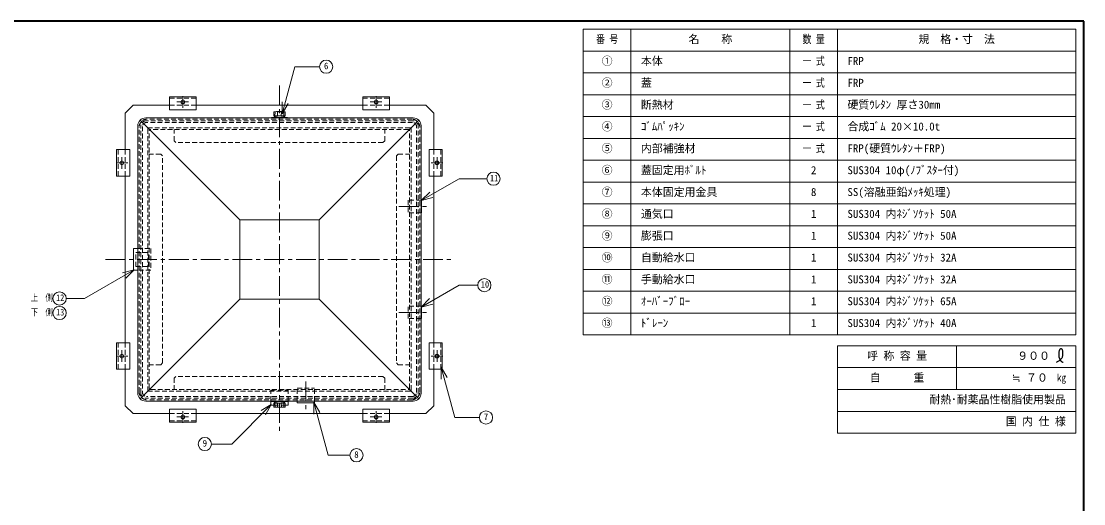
# Model space of a CAD drawing. Units: millimetres at full size, sheet at 1:15; details may follow other scales. Extents: x -3186 to 2889, y -2031 to 2184.
# Drawn here: x -1123 to 2889, y 361 to 2184 of the extents above; entities that cross this region are included whole.
import ezdxf
from ezdxf.enums import TextEntityAlignment as Align

# ---------------------------------------------------------------- set-up
doc = ezdxf.new("R2010")
doc.units = ezdxf.units.MM
doc.header["$LTSCALE"] = 15
doc.linetypes.add('CHAIN1', pattern=[8, 5, -1, 1, -1])
doc.linetypes.add('DASHED1', pattern=[1.8, 1.2, -0.6])
doc.layers.add('0-0', color=7, linetype='Continuous', lineweight=18)
doc.styles.add('ＭＳ ゴシック', font='')
doc.styles.get('ＭＳ ゴシック').set_extended_font_data('MS Gothic')

msp = doc.modelspace()

# ---------------------------------------------------------------- linework, layer by layer
at = {"layer": '0-0', "color": 1, "lineweight": 40}
for p, q in [((2889.35, 2184.26), (-3185.65, 2184.26)), ((2889.35, -2030.74), (2889.35, 2184.26))]:
    msp.add_line(p, q, dxfattribs=at)
at = {"layer": '0-0', "color": 3}
for p, q in [((2859.35, 2154.26), (999.35, 2154.26)), ((999.35, 999.26), (999.35, 2154.26)), ((1179.35, 999.26), (1179.35, 2154.26)), ((1779.35, 999.26), (1779.35, 2154.26)), ((1959.35, 999.26), (1959.35, 2154.26)), ((2859.35, 999.26), (2859.35, 2154.26)), ((2859.35, 2071.76), (999.35, 2071.76)), ((2859.35, 1989.26), (999.35, 1989.26)), ((2859.35, 1906.76), (999.35, 1906.76)), ((2859.35, 1824.26), (999.35, 1824.26)), ((2859.35, 1741.76), (999.35, 1741.76)), ((2859.35, 1659.26), (999.35, 1659.26)), ((2859.35, 1576.76), (999.35, 1576.76)), ((2859.35, 1494.26), (999.35, 1494.26)), ((2859.35, 1411.76), (999.35, 1411.76)), ((2859.35, 1329.26), (999.35, 1329.26)), ((2859.35, 1246.76), (999.35, 1246.76)), ((2859.35, 1164.26), (999.35, 1164.26)), ((2859.35, 1081.76), (999.35, 1081.76)), ((2859.35, 999.26), (999.35, 999.26)), ((2859.35, 958.01), (1959.35, 958.01)), ((1959.35, 628.01), (1959.35, 958.01)), ((2409.35, 793.01), (2409.35, 958.01)), ((2859.35, 628.01), (2859.35, 958.01)), ((2859.35, 875.51), (1959.35, 875.51)), ((2859.35, 793.01), (1959.35, 793.01)), ((2859.35, 710.51), (1959.35, 710.51)), ((2859.35, 628.01), (1959.35, 628.01))]:
    msp.add_line(p, q, dxfattribs=at)
at = {"layer": '0-0', "color": 4, "linetype": 'CHAIN1', "lineweight": 9}
for p, q in [((-148.15, 1941.76), (-148.15, 626.76)), ((-513.15, 1857.26), (-513.15, 1901.26)), ((216.85, 1857.26), (216.85, 1901.26)), ((-491.15, 1879.26), (-535.15, 1879.26)), ((194.85, 1879.26), (238.85, 1879.26)), ((-721.15, 1649.26), (-765.15, 1649.26)), ((-743.15, 1627.26), (-743.15, 1671.26)), ((424.85, 1649.26), (468.85, 1649.26)), ((446.85, 1627.26), (446.85, 1671.26)), ((302.69, 1484.26), (422.69, 1484.26)), ((-805.65, 1284.26), (509.35, 1284.26)), ((302.69, 1084.26), (422.69, 1084.26)), ((-743.15, 941.26), (-743.15, 897.26)), ((446.85, 941.26), (446.85, 897.26)), ((-721.15, 919.26), (-765.15, 919.26)), ((424.85, 919.26), (468.85, 919.26)), ((-48.15, 823.22), (-48.15, 717.22)), ((-491.15, 689.26), (-535.15, 689.26)), ((-513.15, 711.26), (-513.15, 667.26)), ((194.85, 689.26), (238.85, 689.26)), ((216.85, 711.26), (216.85, 667.26))]:
    msp.add_line(p, q, dxfattribs=at)
at = {"layer": '0-0'}
for p, q in [((-563.15, 1899.26), (-463.15, 1899.26)), ((-563.15, 1849.26), (-563.15, 1899.26)), ((-463.15, 1899.26), (-463.15, 1849.26)), ((266.85, 1899.26), (166.85, 1899.26)), ((166.85, 1899.26), (166.85, 1849.26)), ((266.85, 1849.26), (266.85, 1899.26)), ((-463.15, 1849.26), (-563.15, 1849.26)), ((-137.52, 1834.76), (-137.52, 1879.76)), ((-137.52, 1834.76), (-115.02, 1873.73)), ((166.85, 1849.26), (266.85, 1849.26)), ((356.85, 1819.26), (-653.15, 1819.26)), ((-178.15, 1819.26), (-178.15, 1820.76)), ((-118.15, 1820.76), (-178.15, 1820.76)), ((-169.62, 1827.27), (-169.19, 1840.42)), ((-169.12, 1826.76), (-127.19, 1826.76)), ((-163.15, 1822.76), (-168.15, 1822.76)), ((-168.15, 1822.76), (-168.15, 1820.76)), ((-159.92, 1842.74), (-167.3, 1842.35)), ((-165.65, 1822.76), (-165.65, 1820.76)), ((-165.09, 1826.76), (-164.6, 1841.3)), ((-164.15, 1822.76), (-164.15, 1824.27)), ((-163.15, 1822.76), (-163.15, 1820.76)), ((-159.39, 1842.76), (-136.92, 1842.76)), ((-157.69, 1821.21), (-158.15, 1826.76)), ((-155.01, 1826.76), (-155.49, 1841.3)), ((-141.3, 1826.76), (-140.81, 1841.3)), ((-138.62, 1821.21), (-138.15, 1826.76)), ((-136.39, 1842.74), (-129.01, 1842.35)), ((-133.15, 1822.76), (-128.15, 1822.76)), ((-133.15, 1822.76), (-133.15, 1820.76)), ((-132.15, 1822.76), (-132.15, 1824.27)), ((-131.22, 1826.76), (-131.7, 1841.3)), ((-130.65, 1822.76), (-130.65, 1820.76)), ((-128.15, 1822.76), (-128.15, 1820.76)), ((-126.69, 1827.27), (-127.11, 1840.42)), ((-118.15, 1819.26), (-118.15, 1820.76)), ((-683.15, 1789.26), (-683.15, 779.26)), ((386.85, 1789.26), (386.85, 779.26)), ((-763.15, 1699.26), (-763.15, 1599.26)), ((-713.15, 1699.26), (-763.15, 1699.26)), ((-713.15, 1599.26), (-713.15, 1699.26)), ((416.85, 1699.26), (466.85, 1699.26)), ((416.85, 1599.26), (416.85, 1699.26)), ((466.85, 1699.26), (466.85, 1599.26)), ((-763.15, 1599.26), (-713.15, 1599.26)), ((466.85, 1599.26), (416.85, 1599.26)), ((387.48, 1506.75), (419.3, 1538.57)), ((386.85, 1507.76), (387.69, 1507.76)), ((387.48, 1506.75), (430.95, 1518.4)), ((387.69, 1460.76), (387.69, 1507.76)), ((386.85, 1460.76), (387.69, 1460.76)), ((-699.19, 1243.26), (-699.19, 1325.26)), ((-683.15, 1325.26), (-699.19, 1325.26)), ((-697.13, 1244.83), (-883.82, 1137.05)), ((-697.13, 1244.83), (-740.59, 1233.19)), ((-697.13, 1244.83), (-728.95, 1213.01)), ((-683.15, 1243.26), (-699.19, 1243.26)), ((387.23, 1104.37), (530.43, 1187.05)), ((600.74, 1187.05), (530.43, 1187.05)), ((-883.82, 1137.05), (-953.58, 1137.05)), ((387.23, 1104.37), (419.05, 1136.19)), ((386.85, 1107.76), (387.69, 1107.76)), ((387.23, 1104.37), (430.7, 1116.02)), ((387.69, 1107.76), (387.69, 1060.76)), ((386.85, 1060.76), (387.69, 1060.76)), ((-763.15, 869.26), (-763.15, 969.26)), ((-763.15, 969.26), (-713.15, 969.26)), ((-713.15, 969.26), (-713.15, 869.26)), ((416.85, 969.26), (416.85, 869.26)), ((466.85, 969.26), (416.85, 969.26)), ((466.85, 869.26), (466.85, 969.26)), ((-713.15, 869.26), (-763.15, 869.26)), ((416.85, 869.26), (466.85, 869.26)), ((462.77, 877.12), (485.27, 838.15)), ((462.77, 877.12), (462.77, 832.12)), ((462.77, 877.12), (513.61, 687.37)), ((356.85, 749.26), (-653.15, 749.26)), ((-178.88, 735.93), (-327.75, 587.06)), ((-178.88, 735.93), (-217.85, 713.43)), ((-178.88, 735.93), (-201.38, 696.96)), ((-178.15, 749.26), (-178.15, 747.76)), ((-118.15, 747.76), (-178.15, 747.76)), ((-169.62, 741.24), (-169.19, 728.09)), ((-169.12, 741.76), (-127.19, 741.76)), ((-168.15, 745.76), (-168.15, 747.76)), ((-163.15, 745.76), (-168.15, 745.76)), ((-159.92, 725.77), (-167.3, 726.16)), ((-165.65, 745.76), (-165.65, 747.76)), ((-165.09, 741.76), (-164.6, 727.21)), ((-164.15, 745.76), (-164.15, 744.25)), ((-163.15, 745.76), (-163.15, 747.76)), ((-159.39, 725.76), (-136.92, 725.76)), ((-157.69, 747.3), (-158.15, 741.76)), ((-155.01, 741.76), (-155.49, 727.21)), ((-141.3, 741.76), (-140.81, 727.21)), ((-138.62, 747.3), (-138.15, 741.76)), ((-136.39, 725.77), (-129.01, 726.16)), ((-133.15, 745.76), (-133.15, 747.76)), ((-133.15, 745.76), (-128.15, 745.76)), ((-132.15, 745.76), (-132.15, 744.25)), ((-131.22, 741.76), (-131.7, 727.21)), ((-130.65, 745.76), (-130.65, 747.76)), ((-128.15, 745.76), (-128.15, 747.76)), ((-126.69, 741.24), (-127.11, 728.09)), ((-118.15, 749.26), (-118.15, 747.76)), ((-80.65, 749.26), (-80.65, 742.22)), ((-15.65, 742.22), (-80.65, 742.22)), ((-18.01, 744.79), (4.49, 705.82)), ((-18.01, 744.79), (-18.01, 699.79)), ((-18.01, 744.79), (35.65, 544.55)), ((-15.65, 749.26), (-15.65, 742.22)), ((-563.15, 719.26), (-563.15, 669.26)), ((-463.15, 719.26), (-563.15, 719.26)), ((-463.15, 669.26), (-463.15, 719.26)), ((166.85, 719.26), (266.85, 719.26)), ((166.85, 669.26), (166.85, 719.26)), ((266.85, 719.26), (266.85, 669.26)), ((513.61, 687.37), (606.84, 687.37)), ((-563.15, 669.26), (-463.15, 669.26)), ((266.85, 669.26), (166.85, 669.26)), ((-327.75, 587.06), (-404.92, 587.06)), ((35.65, 544.55), (117.62, 544.55))]:
    msp.add_line(p, q, dxfattribs=at)
at = {"layer": '0-0', "color": 4, "linetype": 'DASHED1', "lineweight": 9}
for p, q in [((-463.15, 1893.26), (-563.15, 1893.26)), ((166.85, 1893.26), (266.85, 1893.26)), ((-463.15, 1866.76), (-563.15, 1866.76)), ((166.85, 1866.76), (266.85, 1866.76)), ((355.85, 1808.26), (-652.15, 1808.26)), ((351.85, 1814.26), (-648.15, 1814.26)), ((-678.15, 784.26), (-678.15, 1784.26)), ((-672.15, 780.26), (-672.15, 1788.26)), ((-665.65, 1786.76), (-665.65, 781.76)), ((354.35, 1801.76), (-650.65, 1801.76)), ((-645.65, 1776.76), (-645.65, 791.76)), ((344.35, 1781.76), (-640.65, 1781.76)), ((-639.65, 797.76), (-639.65, 1770.76)), ((338.35, 1775.76), (-634.65, 1775.76)), ((-545.84, 1732.7), (-545.84, 1775.76)), ((249.53, 1732.7), (249.53, 1775.76)), ((343.35, 797.76), (343.35, 1770.76)), ((349.35, 791.76), (349.35, 1776.76)), ((369.35, 781.76), (369.35, 1786.76)), ((375.85, 780.26), (375.85, 1788.26)), ((381.85, 784.26), (381.85, 1784.26)), ((-545.84, 1732.7), (-539.08, 1725.94)), ((242.77, 1725.94), (-539.08, 1725.94)), ((249.53, 1732.7), (242.77, 1725.94)), ((-757.15, 1599.26), (-757.15, 1699.26)), ((-730.65, 1599.26), (-730.65, 1699.26)), ((434.35, 1599.26), (434.35, 1699.26)), ((460.85, 1599.26), (460.85, 1699.26)), ((-596.59, 1681.94), (-639.65, 1681.94)), ((-596.59, 1681.94), (-589.84, 1675.18)), ((-589.84, 893.33), (-589.84, 1675.18)), ((300.29, 1681.94), (293.53, 1675.18)), ((293.53, 1675.18), (293.53, 893.33)), ((300.29, 1681.94), (343.35, 1681.94)), ((337.69, 1507.76), (337.69, 1460.76)), ((386.85, 1507.76), (337.69, 1507.76)), ((386.85, 1460.76), (337.69, 1460.76)), ((-683.15, 1325.26), (-634.19, 1325.26)), ((-634.19, 1325.26), (-634.19, 1243.26)), ((-690.83, 1310.76), (-642.83, 1310.76)), ((-690.83, 1257.76), (-690.83, 1310.76)), ((-642.83, 1257.76), (-642.83, 1310.76)), ((-690.83, 1257.76), (-642.83, 1257.76)), ((-634.19, 1243.26), (-683.15, 1243.26)), ((337.69, 1060.76), (337.69, 1107.76)), ((386.85, 1107.76), (337.69, 1107.76)), ((386.85, 1060.76), (337.69, 1060.76)), ((-757.15, 969.26), (-757.15, 869.26)), ((-730.65, 969.26), (-730.65, 869.26)), ((434.35, 969.26), (434.35, 869.26)), ((460.85, 969.26), (460.85, 869.26)), ((-596.59, 886.57), (-639.65, 886.57)), ((-596.59, 886.57), (-589.84, 893.33)), ((300.29, 886.57), (293.53, 893.33)), ((300.29, 886.57), (343.35, 886.57)), ((-545.84, 835.82), (-539.08, 842.57)), ((-545.84, 835.82), (-545.84, 792.76)), ((242.77, 842.57), (-539.08, 842.57)), ((249.53, 835.82), (242.77, 842.57)), ((249.53, 835.82), (249.53, 792.76)), ((354.35, 766.76), (-650.65, 766.76)), ((344.35, 786.76), (-640.65, 786.76)), ((-634.65, 792.76), (338.35, 792.76)), ((-180.65, 790.32), (-115.65, 790.32)), ((-180.65, 749.26), (-180.65, 790.32)), ((-115.65, 749.26), (-115.65, 790.32)), ((-80.65, 798.22), (-15.65, 798.22)), ((-80.65, 749.26), (-80.65, 798.22)), ((-15.65, 749.26), (-15.65, 798.22)), ((355.85, 760.26), (-652.15, 760.26)), ((351.85, 754.26), (-648.15, 754.26)), ((-169.39, 734.32), (-126.91, 734.32)), ((-463.15, 701.76), (-563.15, 701.76)), ((166.85, 701.76), (266.85, 701.76)), ((-463.15, 675.26), (-563.15, 675.26)), ((166.85, 675.26), (266.85, 675.26))]:
    msp.add_line(p, q, dxfattribs=at)
at = {"layer": '0-0', "color": 4, "lineweight": 9}
for p, q in [((-700.65, 1866.76), (-730.65, 1836.76)), ((-700.65, 1866.76), (-563.15, 1866.76)), ((166.85, 1866.76), (-463.15, 1866.76)), ((266.85, 1866.76), (404.35, 1866.76)), ((404.35, 1866.76), (434.35, 1836.76)), ((-730.65, 1699.26), (-730.65, 1836.76)), ((378.06, 1810.47), (1.85, 1434.26)), ((434.35, 1699.26), (434.35, 1836.76)), ((-730.65, 1599.26), (-730.65, 969.26)), ((434.35, 1599.26), (434.35, 969.26)), ((1.85, 1434.26), (1.85, 1134.26)), ((-298.15, 1134.26), (-674.37, 758.04)), ((1.85, 1134.26), (378.06, 758.04)), ((-730.65, 731.76), (-730.65, 869.26)), ((434.35, 731.76), (434.35, 869.26)), ((-730.65, 731.76), (-700.65, 701.76)), ((-180.65, 749.26), (-180.65, 734.32)), ((-180.65, 734.32), (-169.39, 734.32)), ((-126.91, 734.32), (-115.65, 734.32)), ((-115.65, 749.26), (-115.65, 734.32)), ((404.35, 701.76), (434.35, 731.76)), ((-563.15, 701.76), (-700.65, 701.76)), ((-463.15, 701.76), (166.85, 701.76)), ((404.35, 701.76), (266.85, 701.76))]:
    msp.add_line(p, q, dxfattribs=at)
at = {"layer": '0-0'}
for points in [[(-137.52, 1834.76), (-89.89, 2012.53), (3.34, 2012.53)], [(-167.15, 1822.76), (-167.15, 1824.27), (-164.15, 1824.27)], [(-129.15, 1822.76), (-129.15, 1824.27), (-132.15, 1824.27)], [(387.48, 1506.75), (530.68, 1589.43), (635.16, 1589.43)], [(-167.15, 745.76), (-167.15, 744.25), (-164.15, 744.25)], [(-129.15, 745.76), (-129.15, 744.25), (-132.15, 744.25)]]:
    msp.add_lwpolyline(points, dxfattribs=at)
at = {"layer": '0-0', "color": 4, "lineweight": 9}
for points in [[(-674.37, 1810.47), (-298.15, 1434.26), (1.85, 1434.26)], [(-298.15, 1434.26), (-298.15, 1134.26), (1.85, 1134.26)]]:
    msp.add_lwpolyline(points, dxfattribs=at)
at = {"layer": '0-0', "color": 5, "lineweight": 25}
for points in [[(2787.04, 896.45), (2788.35, 897.2), (2790.59, 898.51), (2792.81, 899.85), (2795.01, 901.24), (2797.15, 902.71), (2799.24, 904.27), (2800.42, 905.22), (2801.28, 905.96), (2802.73, 907.3), (2804.1, 908.71), (2805.38, 910.21), (2806.54, 911.78), (2807.57, 913.43), (2808.09, 914.43), (2808.47, 915.24), (2809.04, 916.68), (2809.51, 918.16), (2809.9, 919.67), (2810.19, 921.2), (2810.41, 922.74), (2810.5, 923.64), (2810.57, 924.56), (2810.64, 926.16), (2810.65, 927.75), (2810.63, 929.34), (2810.59, 930.95), (2810.53, 932.56), (2810.5, 933.5), (2810.48, 934.5), (2810.41, 936.21), (2810.27, 937.91), (2810.01, 939.58), (2809.55, 941.19), (2808.85, 942.74), (2808.31, 943.59), (2807.96, 944.05), (2807.29, 944.79), (2806.55, 945.45), (2805.74, 946)], [(2805.74, 946), (2804.88, 946.4), (2804, 946.62), (2803.49, 946.66), (2803.06, 946.63), (2802.33, 946.47), (2801.61, 946.19), (2800.92, 945.8), (2800.26, 945.33), (2799.65, 944.8), (2799.32, 944.47), (2798.86, 943.95), (2798.17, 943), (2797.6, 942), (2797.12, 940.95), (2796.73, 939.86), (2796.41, 938.76), (2796.25, 938.11), (2796.08, 937.29), (2795.83, 935.88), (2795.63, 934.46), (2795.47, 933.04), (2795.34, 931.61), (2795.22, 930.17), (2795.15, 929.34), (2795.07, 928.34), (2794.93, 926.63), (2794.81, 924.91), (2794.74, 923.2), (2794.74, 921.49), (2794.83, 919.8), (2794.94, 918.81), (2795.06, 917.96), (2795.35, 916.51), (2795.72, 915.06), (2796.17, 913.64), (2796.67, 912.23), (2797.23, 910.84), (2797.57, 910.04), (2797.82, 909.47)], [(2797.82, 909.47), (2798.28, 908.49), (2798.75, 907.53), (2799.25, 906.57), (2799.77, 905.62), (2800.31, 904.67), (2800.64, 904.12), (2801.03, 903.49), (2801.73, 902.4), (2802.48, 901.36), (2803.29, 900.36), (2804.16, 899.45), (2805.1, 898.63), (2805.68, 898.2), (2806.18, 897.89), (2807.08, 897.4), (2808.02, 896.98), (2809, 896.61), (2809.99, 896.28), (2811.01, 895.97), (2811.6, 895.79)]]:
    msp.add_lwpolyline(points, dxfattribs=at)
at = {"layer": '0-0'}
for centre, radius in [((28.34, 2012.53), 25), ((-513.15, 1879.26), 7), ((216.85, 1879.26), 7), ((-743.15, 1649.26), 7), ((446.85, 1649.26), 7), ((660.16, 1589.43), 25), ((625.74, 1187.05), 25), ((-978.58, 1137.05), 25), ((-978.58, 1082.05), 25), ((-743.15, 919.26), 7), ((446.85, 919.26), 7), ((-513.15, 689.26), 7), ((216.85, 689.26), 7), ((631.84, 687.37), 25), ((-429.92, 587.06), 25), ((142.62, 544.55), 25)]:
    msp.add_circle(centre, radius, dxfattribs=at)
for centre, radius, start, end in [((-653.15, 1789.26), 30, 90, 180), ((-169.12, 1827.26), 0.5, 178.15415, 270), ((-167.19, 1840.36), 2, 93.01913, 178.15415), ((-167.66, 1839.69), 2.07, 93.02757, 128.73305), ((-167.58, 1831.8), 9.96, 72.62002, 91.09064), ((-159.39, 1832.76), 10, 90, 93.01913), ((-157.19, 1821.26), 0.5, 184.76364, 270), ((-154.99, 1841.32), 0.5, 97.29873, 181.90915), ((-148.15, 1787.92), 54.34, 82.70127, 97.29873), ((-141.31, 1841.32), 0.5, 358.09085, 82.70127), ((-139.11, 1821.26), 0.5, 270, 355.23636), ((-136.92, 1832.76), 10, 86.98087, 90), ((-128.73, 1831.8), 9.96, 88.90936, 107.37998), ((-129.11, 1840.36), 2, 1.84585, 86.98087), ((-128.65, 1839.69), 2.07, 51.26695, 86.97243), ((-127.19, 1827.26), 0.5, 270, 1.84585), ((356.85, 1789.26), 30, 0, 90), ((-653.15, 779.26), 30, 180, 270), ((356.85, 779.26), 30, 270, 0), ((-169.12, 741.26), 0.5, 90, 181.84585), ((-167.19, 728.16), 2, 181.84585, 266.98087), ((-167.66, 728.83), 2.07, 231.26695, 266.97243), ((-167.58, 736.71), 9.96, 268.90936, 287.37998), ((-159.39, 735.76), 10, 266.98087, 270), ((-157.19, 747.26), 0.5, 90, 175.23636), ((-154.99, 727.19), 0.5, 178.09085, 262.70127), ((-148.15, 780.59), 54.34, 262.70127, 277.29873), ((-141.31, 727.19), 0.5, 277.29873, 1.90915), ((-139.11, 747.26), 0.5, 4.76364, 90), ((-136.92, 735.76), 10, 270, 273.01913), ((-128.73, 736.71), 9.96, 252.62002, 271.09064), ((-129.11, 728.16), 2, 273.01913, 358.15415), ((-128.65, 728.83), 2.07, 273.02757, 308.73305), ((-127.19, 741.26), 0.5, 358.15415, 90)]:
    msp.add_arc(centre, radius, start, end, dxfattribs=at)
at = {"layer": '0-0', "color": 4, "linetype": 'DASHED1', "lineweight": 9}
for centre, radius, start, end in [((-648.15, 1784.26), 30, 90, 180), ((-652.15, 1788.26), 20, 90, 180), ((351.85, 1784.26), 30, 0, 90), ((355.85, 1788.26), 20, 0, 90), ((-650.65, 1786.76), 15, 90, 180), ((-640.65, 1776.76), 5, 90, 180), ((-634.65, 1770.76), 5, 90, 180), ((338.35, 1770.76), 5, 0, 90), ((344.35, 1776.76), 5, 0, 90), ((354.35, 1786.76), 15, 0, 90), ((-648.15, 784.26), 30, 180, 270), ((-652.15, 780.26), 20, 180, 270), ((-650.65, 781.76), 15, 180, 270), ((-640.65, 791.76), 5, 180, 270), ((-634.65, 797.76), 5, 180, 270), ((338.35, 797.76), 5, 270, 0), ((344.35, 791.76), 5, 270, 0), ((351.85, 784.26), 30, 270, 0), ((354.35, 781.76), 15, 270, 0), ((355.85, 780.26), 20, 270, 0)]:
    msp.add_arc(centre, radius, start, end, dxfattribs=at)

# ---------------------------------------------------------------- texts
at = {"layer": '0-0', "style": 'ＭＳ ゴシック'}
for s, height, width, p in [('番 号', 30.24, 0.8, (1047.16, 2092.38)), ('数 量', 30.24, 0.8, (1827.16, 2092.38)), ('一 式', 30.24, 0.8, (1827.16, 2009.88)), ('一 式', 30.24, 0.8, (1827.16, 1927.38)), ('一 式', 30.24, 0.8, (1827.16, 1844.88)), ('一 式', 30.24, 0.8, (1827.16, 1762.38)), ('一 式', 30.24, 0.8, (1827.16, 1679.88)), ('11', 24.74, 0.8, (647.04, 1572.55)), ('10', 24.74, 0.8, (612.62, 1170.17)), ('上\u3000側', 24.74, 0.8, (-1087.33, 1120.17)), ('12', 24.74, 0.8, (-991.7, 1120.17)), ('下\u3000側', 24.74, 0.8, (-1087.33, 1065.17)), ('13', 24.74, 0.8, (-991.7, 1065.17)), ('㎏', 27.49, 0.9, (2788.1, 815.51))]:
    msp.add_text(s, height=height, dxfattribs=dict(at, width=width)).set_placement(p, align=Align.BOTTOM_LEFT)
for s, height, p in [('名\u3000\u3000称', 30.24, (1396.85, 2092.38)), ('規\u3000格・寸\u3000法', 30.24, (2264.97, 2092.38)), ('①', 30.24, (1068.72, 2009.88)), ('本体', 30.24, (1216.85, 2009.88)), ('FRP', 30.24, (1996.85, 2009.88)), ('6', 24.74, (19.91, 1995.65)), ('②', 30.24, (1068.72, 1927.38)), ('蓋', 30.24, (1216.85, 1927.38)), ('FRP', 30.24, (1996.85, 1927.38)), ('③', 30.24, (1068.72, 1844.88)), ('断熱材', 30.24, (1216.85, 1844.88)), ('硬質ｳﾚﾀﾝ 厚さ30mm', 30.24, (1996.85, 1844.88)), ('④', 30.24, (1068.72, 1762.38)), ('ｺﾞﾑﾊﾟｯｷﾝ', 30.24, (1216.85, 1762.38)), ('合成ｺﾞﾑ 20×10.0t', 30.24, (1996.85, 1762.38)), ('⑤', 30.24, (1068.72, 1679.88)), ('内部補強材', 30.24, (1216.85, 1679.88)), ('FRP(硬質ｳﾚﾀﾝ＋FRP)', 30.24, (1996.85, 1679.88)), ('⑥', 30.24, (1068.72, 1597.38)), ('蓋固定用ﾎﾞﾙﾄ', 30.24, (1216.85, 1597.38)), ('2', 30.24, (1859.03, 1597.38)), ('SUS304 10φ(ﾉﾌﾞｽﾀｰ付)', 30.24, (1996.85, 1597.38)), ('⑦', 30.24, (1068.72, 1514.88)), ('本体固定用金具', 30.24, (1216.85, 1514.88)), ('8', 30.24, (1859.03, 1514.88)), ('SS(溶融亜鉛ﾒｯｷ処理)', 30.24, (1996.85, 1514.88)), ('⑧', 30.24, (1068.72, 1432.38)), ('通気口', 30.24, (1216.85, 1432.38)), ('1', 30.24, (1859.03, 1432.38)), ('SUS304 内ﾈｼﾞｿｹｯﾄ 50A', 30.24, (1996.85, 1432.38)), ('⑨', 30.24, (1068.72, 1349.88)), ('膨張口', 30.24, (1216.85, 1349.88)), ('1', 30.24, (1859.03, 1349.88)), ('SUS304 内ﾈｼﾞｿｹｯﾄ 50A', 30.24, (1996.85, 1349.88)), ('⑩', 30.24, (1068.72, 1267.38)), ('自動給水口', 30.24, (1216.85, 1267.38)), ('1', 30.24, (1859.03, 1267.38)), ('SUS304 内ﾈｼﾞｿｹｯﾄ 32A', 30.24, (1996.85, 1267.38)), ('⑪', 30.24, (1068.72, 1184.88)), ('手動給水口', 30.24, (1216.85, 1184.88)), ('1', 30.24, (1859.03, 1184.88)), ('SUS304 内ﾈｼﾞｿｹｯﾄ 32A', 30.24, (1996.85, 1184.88)), ('⑫', 30.24, (1068.72, 1102.38)), ('ｵｰﾊﾞｰﾌﾞﾛｰ', 30.24, (1216.85, 1102.38)), ('1', 30.24, (1859.03, 1102.38)), ('SUS304 内ﾈｼﾞｿｹｯﾄ 65A', 30.24, (1996.85, 1102.38)), ('⑬', 30.24, (1068.72, 1019.88)), ('ﾄﾞﾚｰﾝ', 30.24, (1216.85, 1019.88)), ('1', 30.24, (1859.03, 1019.88)), ('SUS304 内ﾈｼﾞｿｹｯﾄ 40A', 30.24, (1996.85, 1019.88)), ('呼 称 容 量', 30.24, (2070.91, 896.13)), ('９００', 30.24, (2638.1, 896.13)), ('自\u3000\u3000\u3000重', 30.24, (2081.22, 813.63)), ('≒ ７０', 30.24, (2617.47, 813.63)), ('耐熱･耐薬品性樹脂使用製品', 30.24, (2306.22, 731.13)), ('7', 24.74, (623.41, 670.5)), ('国 内 仕 様', 30.24, (2594.97, 648.63)), ('9', 24.74, (-438.36, 570.18)), ('8', 24.74, (134.19, 527.67))]:
    msp.add_text(s, height=height, dxfattribs=at).set_placement(p, align=Align.BOTTOM_LEFT)

doc.saveas('drawing.dxf')
